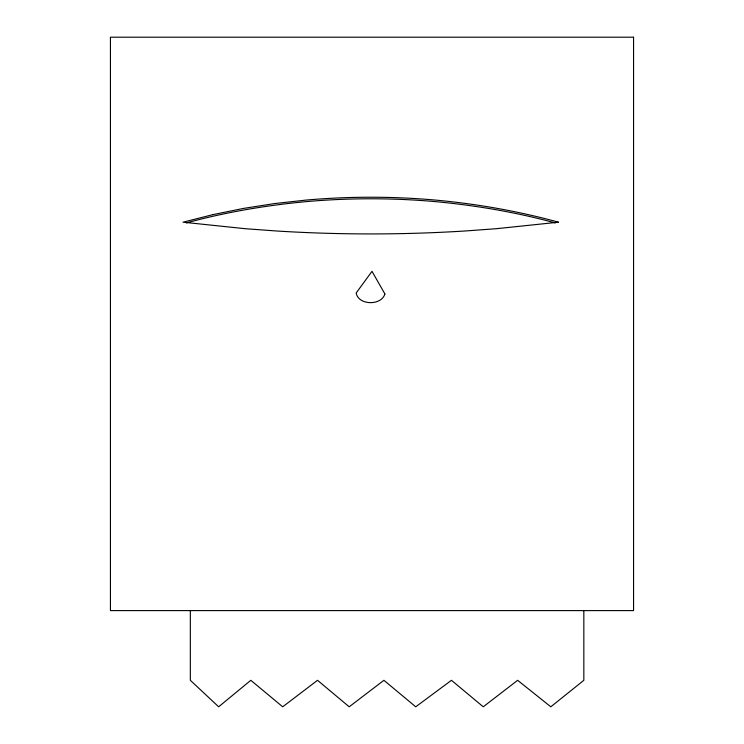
<?xml version="1.0" encoding="UTF-8"?>
<svg xmlns="http://www.w3.org/2000/svg" width="744" height="744" viewBox="0 0 744 744"><rect width="100%" height="100%" fill="white"/><g stroke="black" fill="none" stroke-linecap="round" stroke-linejoin="round"><path stroke-width="1.12" d="M186.363 222.912C225.665 212.18 265.952 205.363 306.509 201.596A707.721 680.295 0 0 1 435.091 201.596C475.649 205.363 515.936 212.18 555.238 222.912M583.835 610.601L583.835 680.304L550.82 706.8L517.647 680.304L483.265 706.8L451.459 680.304L415.738 706.8L383.913 680.304L349.206 706.8L317.53 680.304L282.701 706.8L250.821 680.304L218.652 706.8L190.334 680.304L190.334 610.601M384.89 293.945C381.486 305.868 358.385 305.477 356.171 292.997L372 271.327L384.89 293.945M212.877 214.644L183.043 222.196L245.157 228.696L276.442 230.984A1455.45 1399.055 0 0 0 465.158 230.984L496.443 228.696L558.549 222.196C518.168 211.11 476.792 203.865 435.091 200.043A707.721 680.295 0 0 0 306.509 200.043L274.759 203.54L243.502 208.413L212.877 214.644M633.562 37.2L110.438 37.2L110.438 610.601L633.562 610.601L633.562 37.2"/></g></svg>
